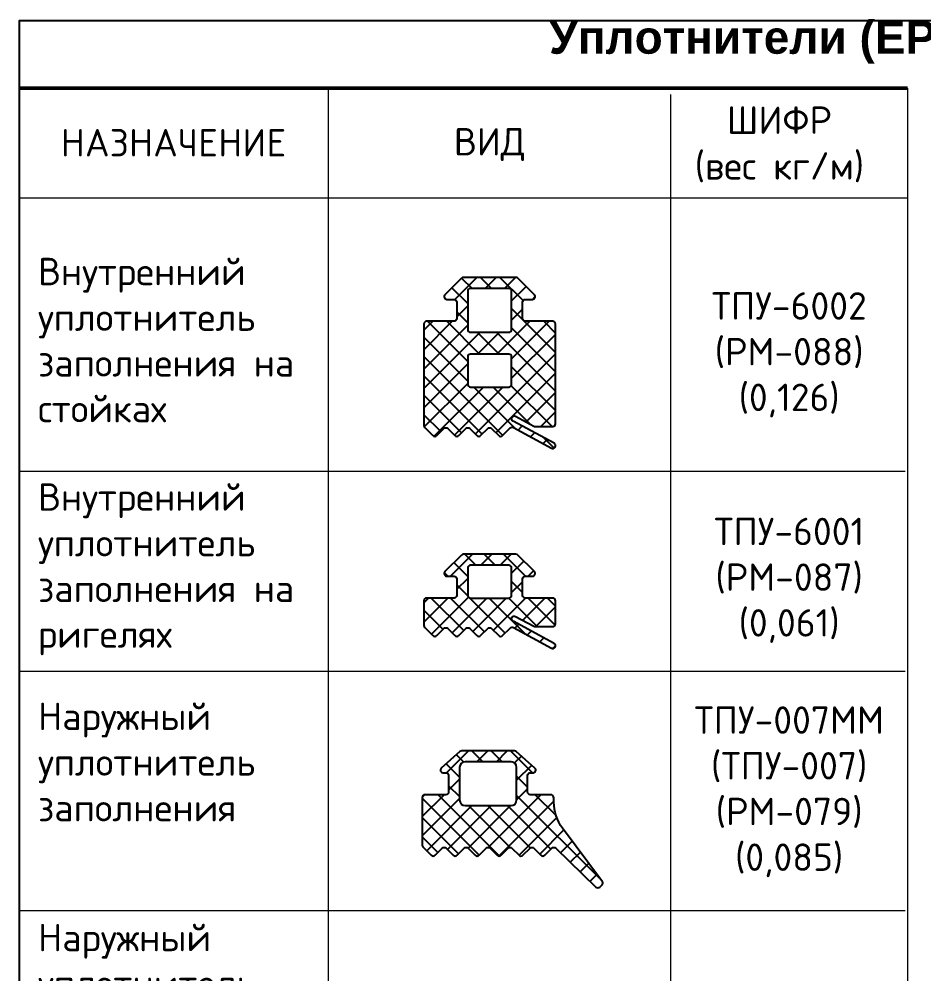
# Model space of a CAD drawing. Header units: millimetres. Extents: x 1744 to 18744, y -2272 to 2782.
# Drawn here: x 5448.7 to 5531.2, y 1419.4 to 1506.5 of the extents above; entities that cross this region are included whole.
import ezdxf

# ---------------------------------------------------------------- set-up
doc = ezdxf.new("R2010")
doc.units = ezdxf.units.MM
for name, color, linetype, lineweight in [('3', 1, 'Continuous', 20), ('Рамки', 1, 'Continuous', 15), ('Текстовый', 7, 'Continuous', 9)]:
    doc.layers.add(name, color=color, linetype=linetype, lineweight=lineweight)
doc.layers.add('Скрытые', color=14, linetype='Continuous', plot=False)
doc.styles.add('Каталожный', font='isocpeur.ttf', dxfattribs={"height": 2.5})

# ---------------------------------------------------------------- blocks, each defined once
blk = doc.blocks.new('ТПУ-6002')
at = {"true_color": 0xafd9aa}
h = blk.add_hatch(dxfattribs=at)
h.set_pattern_fill('ANSI37', color=9, scale=10, angle=180, style=0)
h.set_pattern_definition([(225, (359.6389022381663, 110.4285740361747), (0.8838834764831842, -0.8838834764831845), []), (315, (359.6389022381663, 110.4285740361747), (0.8838834764831845, 0.8838834764831842), [])])
edge = h.paths.add_edge_path(flags=16)
edge.add_line((1.75, -1), (-1.75, -1))
edge.add_arc((-1.75, -1.25), 0.25, 90, 180)
edge.add_line((-2, -1.25), (-2, -4.75))
edge.add_arc((-1.75, -4.75), 0.25, 180, 270)
edge.add_line((-1.75, -5), (1.75, -5))
edge.add_arc((1.75, -4.75), 0.25, 270, 360)
edge.add_line((2, -4.75), (2, -1.25))
edge.add_arc((1.75, -1.25), 0.25, 0, 90)
edge = h.paths.add_edge_path()
edge.add_line((2.369214399172048, -12.66262169793208), (4.041294033675511, -13.56974514108378))
edge.add_arc((4.160508432847682, -13.35000000000071), 0.2499999999991938, 241.5196329777039, 269.9999999999729)
edge.add_line((4.160508432847564, -13.59999999999991), (5.75, -13.59999999999991))
edge.add_arc((5.75, -13.34999999999991), 0.25, 270, 360)
edge.add_line((6, -13.34999999999991), (6, -4.25))
edge.add_arc((5.75, -4.25), 0.25, 0, 90)
edge.add_line((5.75, -4), (3.25, -4))
edge.add_arc((3.25, -3.75), 0.25, 180, 270, ccw=False)
edge.add_line((3, -3.75), (3, -2.25))
edge.add_arc((3.25, -2.25), 0.25, 90, 180, ccw=False)
edge.add_line((3.25, -2), (3.899999999999636, -2))
edge.add_arc((3.900000000000038, -1.749999999999807), 0.2500000000001927, 269.9999999999078, 405.0646371707046)
edge.add_line((4.07657715549976, -1.573023989886223), (2.57318893735646, -0.0730239898862237))
edge.add_arc((2.396611781857711, -0.2499999999987717), 0.2499999999987718, 45.06463717069482, 89.9999999998985)
edge.add_line((2.396611781858154, 0), (-2.396611781858154, 0))
edge.add_arc((-2.396611781858621, -0.250000000000971), 0.250000000000971, 89.99999999989303, 134.9353628290967)
edge.add_line((-2.573188937358279, -0.0730239898862237), (-4.07657715549976, -1.573023989886223))
edge.add_arc((-3.900000000000038, -1.749999999999807), 0.2500000000001926, 134.9353628292953, 270.0000000000922)
edge.add_line((-3.899999999999636, -2), (-3.25, -2))
edge.add_arc((-3.25, -2.25), 0.25, 0, 90, ccw=False)
edge.add_line((-3, -2.25), (-3, -3.75))
edge.add_arc((-3.25, -3.75), 0.25, -90, 0, ccw=False)
edge.add_line((-3.25, -4), (-5.75, -4))
edge.add_arc((-5.75, -4.25), 0.25, 90, 180)
edge.add_line((-6, -4.25), (-6, -13.49644660943158))
edge.add_arc((-5.749999999999843, -13.49644660943203), 0.2500000000001563, 179.9999999998957, 224.999999990101)
edge.add_line((-5.926776695327133, -13.67322330469824), (-5.17677669529621, -14.42322330498473))
edge.add_arc((-5.000000000000224, -14.24644660968877), 0.2499999999990593, 224.9999999999955, 314.999999908769)
edge.add_line((-4.823223304985731, -14.42322330526622), (-4.176776692393103, -13.77677669501463))
edge.add_arc((-3.999999997096891, -13.95355339031069), 0.2499999999992895, 45.00000009135681, 135.000000000025, ccw=False)
edge.add_line((-3.823223302082623, -13.77677669473269), (-3.176776692393103, -14.423223304982))
edge.add_arc((-2.999999997096663, -14.24644660968557), 0.2499999999997093, 224.9999999999974, 314.999999909652)
edge.add_line((-2.823223302078986, -14.42322330526076), (-2.176776692393104, -13.77677669498917))
edge.add_arc((-1.999999997097117, -13.95355339028531), 0.2499999999991859, 45.000000099514125, 134.9999999999759, ccw=False)
edge.add_line((-1.82322330210809, -13.77677669468221), (-1.176776692393104, -14.42322330474599))
edge.add_arc((-0.9999999970971206, -14.24644660945026), 0.2499999999988971, 224.999999999959, 314.9999999860395)
edge.add_line((-0.8232233018443365, -14.42322330478919), (-0.176776695296212, -13.77677669569675))
edge.add_arc((2.282e-13, -13.95355339099293), 0.2499999999995404, 44.9999998704032, 135.0000000000416, ccw=False)
edge.add_line((0.1767766956963896, -13.77677669609647), (0.8232233009784977, -14.42322330470324))
edge.add_arc((0.9999999962747093, -14.24644660940703), 0.2499999999993989, 225, 314.9999999999999)
edge.add_line((1.176776691570921, -14.42322330470324), (1.86804175026009, -13.73195824914273))
edge.add_arc((2.044818445156415, -13.90873494483852), 0.249999999999184, 61.519632977809806, 134.9999998704404, ccw=False)
edge.add_line((2.164032844328175, -13.68898980375525), (5.630785600827947, -15.56974514108378))
edge.add_arc((5.749999999999994, -15.3499999999999), 0.24999999999985, 241.5196329778177, 421.5196329778152)
edge.add_line((5.869214399172051, -15.13025485891603), (2.130785600827948, -13.10211198009983))
edge.add_arc((2.250000000000004, -12.88236683901596), 0.2499999999998499, 61.519632977818674, 241.5196329778152, ccw=False)
edge = h.paths.add_edge_path(flags=16)
edge.add_line((1.75, -7), (-1.75, -7))
edge.add_arc((-1.75, -7.25), 0.25, 90, 180)
edge.add_line((-2, -7.25), (-2, -9.75))
edge.add_arc((-1.75, -9.75), 0.25, 180, 270)
edge.add_line((-1.75, -10), (1.75, -10))
edge.add_arc((1.75, -9.75), 0.25, 270, 360)
edge.add_line((2, -9.75), (2, -7.25))
edge.add_arc((1.75, -7.25), 0.25, 0, 90)
at = {"color": 9, "true_color": 0xafd9aa}
for points in [[(2.369214399172048, -12.66262169793208), (4.041294033675511, -13.56974514108378, 0.1249127075951274), (4.160508432847564, -13.59999999999991), (5.75, -13.59999999999991, 0.4142135623730951), (6, -13.34999999999991), (6, -4.25, 0.4142135623730951), (5.75, -4), (3.25, -4, -0.4142135623730951), (3, -3.75), (3, -2.25, -0.4142135623730951), (3.25, -2), (3.899999999999636, -2, 0.6685866648355308), (4.07657715549976, -1.573023989886223), (2.57318893735646, -0.0730239898862237, 0.1986191920077108), (2.396611781858154, 0), (-2.396611781858154, 0, 0.1986191920077108), (-2.573188937358279, -0.0730239898862237), (-4.07657715549976, -1.573023989886223, 0.6685866648355308), (-3.899999999999636, -2), (-3.25, -2, -0.4142135623730951), (-3, -2.25), (-3, -3.75, -0.4142135623730951), (-3.25, -4), (-5.75, -4, 0.4142135623730951), (-6, -4.25), (-6, -13.49644660943158, 0.1989123673352296), (-5.926776695327133, -13.67322330469824), (-5.17677669529621, -14.42322330498473, 0.41421356190675), (-4.823223304985731, -14.42322330526622), (-4.176776692393103, -13.77677669501463, -0.4142135619062115), (-3.823223302082623, -13.77677669473269), (-3.176776692393103, -14.423223304982, 0.4142135619112548), (-2.823223302078986, -14.42322330526076), (-2.176776692393104, -13.77677669498917, -0.4142135618642613), (-1.82322330210809, -13.77677669468221), (-1.176776692393104, -14.42322330474599, 0.4142135623019411), (-0.8232233018443365, -14.42322330478919), (-0.176776695296212, -13.77677669569675, -0.4142135630358025), (0.1767766956963896, -13.77677669609647), (0.8232233009784977, -14.42322330470324, 0.4142135623730951), (1.176776691570921, -14.42322330470324), (1.86804175026009, -13.73195824914273, -0.3320760628224876), (2.164032844328175, -13.68898980375525), (5.630785600827947, -15.56974514108378, 0.9999999999999747), (5.869214399172051, -15.13025485891603), (2.130785600827948, -13.10211198009983, -0.9999999999999702)], [(1.75, -1), (-1.75, -1, 0.4142135623730951), (-2, -1.25), (-2, -4.75, 0.4142135623730951), (-1.75, -5), (1.75, -5, 0.4142135623730951), (2, -4.75), (2, -1.25, 0.4142135623730951)], [(1.75, -7), (-1.75, -7, 0.4142135623730951), (-2, -7.25), (-2, -9.75, 0.4142135623730951), (-1.75, -10), (1.75, -10, 0.4142135623730951), (2, -9.75), (2, -7.25, 0.4142135623730951)]]:
    blk.add_lwpolyline(points, format="xyb", close=True, dxfattribs=at)
blk = doc.blocks.new('ТПУ-6001')
at = {"true_color": 0xafd9aa}
h = blk.add_hatch(dxfattribs=at)
h.set_pattern_fill('ANSI37', color=9, scale=10, angle=180, style=0)
h.set_pattern_definition([(225, (-3851.205773285278, 2316.473342150347), (0.8838834764831842, -0.8838834764831845), []), (315, (-3851.205773285278, 2316.473342150347), (0.8838834764831845, 0.8838834764831842), [])])
edge = h.paths.add_edge_path(flags=16)
edge.add_line((1.75, -1), (-1.75, -1))
edge.add_arc((-1.75, -1.25), 0.25, 90, 180)
edge.add_line((-2, -1.25), (-2, -3.75))
edge.add_arc((-1.75, -3.75), 0.25, 180, 270)
edge.add_line((-1.75, -4), (1.75, -4))
edge.add_arc((1.75, -3.75), 0.25, 270, 360)
edge.add_line((2, -3.75), (2, -1.25))
edge.add_arc((1.75, -1.25), 0.25, 0, 90)
edge = h.paths.add_edge_path()
edge.add_line((2.369214399172048, -5.662621697932081), (4.041294033675511, -6.56974514108424))
edge.add_arc((4.160508432847664, -6.350000000001173), 0.2499999999991884, 241.5196329777079, 269.999999999977)
edge.add_line((4.160508432847564, -6.600000000000362), (5.75, -6.600000000000362))
edge.add_arc((5.75, -6.350000000000362), 0.25, 270, 360)
edge.add_line((6, -6.350000000000362), (6, -4.25))
edge.add_arc((5.75, -4.25), 0.25, 0, 90)
edge.add_line((5.75, -4), (3.25, -4))
edge.add_arc((3.25, -3.75), 0.25, 180, 270, ccw=False)
edge.add_line((3, -3.75), (3, -2.25))
edge.add_arc((3.25, -2.25), 0.25, 90, 180, ccw=False)
edge.add_line((3.25, -2), (3.899999999999636, -2))
edge.add_arc((3.900000000000132, -1.750000000000035), 0.2499999999999649, 269.9999999998862, 405.0646371706831)
edge.add_line((4.07657715549976, -1.573023989886678), (2.573188937358279, -0.0730239898866785))
edge.add_arc((2.396611781858071, -0.2500000000011984), 0.2500000000011984, 45.06463717077724, 89.99999999998097)
edge.add_line((2.396611781858154, 0), (-2.396611781858154, 0))
edge.add_arc((-2.396611781858071, -0.2500000000011984), 0.2500000000011984, 90.00000000001901, 134.9353628292227)
edge.add_line((-2.573188937358279, -0.0730239898866785), (-4.07657715549976, -1.573023989886678))
edge.add_arc((-3.900000000000132, -1.750000000000035), 0.2499999999999651, 134.9353628293168, 270.0000000001138)
edge.add_line((-3.899999999999636, -2), (-3.25, -2))
edge.add_arc((-3.25, -2.25), 0.25, 0, 90, ccw=False)
edge.add_line((-3, -2.25), (-3, -3.75))
edge.add_arc((-3.25, -3.75), 0.25, -90, 0, ccw=False)
edge.add_line((-3.25, -4), (-5.75, -4))
edge.add_arc((-5.75, -4.25), 0.25, 90, 180)
edge.add_line((-6, -4.25), (-6, -6.496446609431586))
edge.add_arc((-5.749999999999307, -6.496446609432263), 0.2500000000006928, 179.9999999998449, 224.9999999900502)
edge.add_line((-5.926776695327133, -6.673223304698692), (-5.17677669529621, -7.423223304985182))
edge.add_arc((-5.000000000000452, -7.246446609688996), 0.2499999999990587, 225.0000000000694, 314.999999908843)
edge.add_line((-4.823223304985731, -7.423223305266217), (-4.176776692393103, -6.776776695014633))
edge.add_arc((-3.999999997097118, -6.953553390310917), 0.2499999999992895, 45.000000091283425, 134.9999999999516, ccw=False)
edge.add_line((-3.823223302082623, -6.776776694733142), (-3.176776692393103, -7.423223304982457))
edge.add_arc((-2.999999997096891, -7.246446609685806), 0.249999999999709, 225.0000000000712, 314.9999999097259)
edge.add_line((-2.823223302078986, -7.423223305260763), (-2.176776692393104, -6.776776694989621))
edge.add_arc((-1.999999997097118, -6.953553390285758), 0.2499999999991859, 45.000000099513386, 134.9999999999753, ccw=False)
edge.add_line((-1.82322330210809, -6.776776694682665), (-1.176776692393104, -7.423223304746441))
edge.add_arc((-0.9999999970962106, -7.246446609449803), 0.2500000000001823, 224.9999999999587, 314.9999999860396)
edge.add_line((-0.8232233018425175, -7.423223304789641), (-0.176776695296212, -6.776776695696753))
edge.add_arc((-9e-16, -6.953553390993164), 0.2499999999995391, 44.99999987032868, 134.9999999999676, ccw=False)
edge.add_line((0.1767766956963896, -6.776776696096932), (0.8232233009784977, -7.423223304703243))
edge.add_arc((0.9999999962747093, -7.246446609407031), 0.2499999999993989, 225, 314.9999999999999)
edge.add_line((1.176776691570921, -7.423223304703243), (1.86804175026009, -6.731958249142735))
edge.add_arc((2.04481844515733, -6.908734944839745), 0.2500000000006906, 61.519632977761376, 134.9999998703917, ccw=False)
edge.add_line((2.164032844329994, -6.688989803755247), (5.630785600827947, -8.56974514108424))
edge.add_arc((5.749999999999994, -8.35000000000036), 0.2499999999998531, 241.5196329778181, 421.5196329778153)
edge.add_line((5.869214399172051, -8.130254858916487), (2.130785600827948, -6.102111980099834))
edge.add_arc((2.250000000000004, -5.882366839015961), 0.2499999999998507, 61.51963297781879, 241.51963297781532, ccw=False)
at = {"color": 9, "true_color": 0xafd9aa}
for points in [[(2.369214399172048, -5.662621697932081), (4.041294033675511, -6.56974514108424, 0.1249127075951274), (4.160508432847564, -6.600000000000362), (5.75, -6.600000000000362, 0.4142135623730951), (6, -6.350000000000362), (6, -4.25, 0.4142135623730951), (5.75, -4), (3.25, -4, -0.4142135623730951), (3, -3.75), (3, -2.25, -0.4142135623730951), (3.25, -2), (3.899999999999636, -2, 0.6685866648355308), (4.07657715549976, -1.573023989886678), (2.573188937358279, -0.0730239898866785, 0.1986191920077108), (2.396611781858154, 0), (-2.396611781858154, 0, 0.1986191920077108), (-2.573188937358279, -0.0730239898866785), (-4.07657715549976, -1.573023989886678, 0.6685866648355308), (-3.899999999999636, -2), (-3.25, -2, -0.4142135623730951), (-3, -2.25), (-3, -3.75, -0.4142135623730951), (-3.25, -4), (-5.75, -4, 0.4142135623730951), (-6, -4.25), (-6, -6.496446609431586, 0.1989123673352296), (-5.926776695327133, -6.673223304698692), (-5.17677669529621, -7.423223304985182, 0.41421356190675), (-4.823223304985731, -7.423223305266217), (-4.176776692393103, -6.776776695014633, -0.4142135619062115), (-3.823223302082623, -6.776776694733142), (-3.176776692393103, -7.423223304982457, 0.4142135619112548), (-2.823223302078986, -7.423223305260763), (-2.176776692393104, -6.776776694989621, -0.4142135618642613), (-1.82322330210809, -6.776776694682665), (-1.176776692393104, -7.423223304746441, 0.4142135623019411), (-0.8232233018425175, -7.423223304789641), (-0.176776695296212, -6.776776695696753, -0.4142135630358025), (0.1767766956963896, -6.776776696096932), (0.8232233009784977, -7.423223304703243, 0.4142135623730951), (1.176776691570921, -7.423223304703243), (1.86804175026009, -6.731958249142735, -0.3320760628224876), (2.164032844329994, -6.688989803755247), (5.630785600827947, -8.56974514108424, 0.9999999999999747), (5.869214399172051, -8.130254858916487), (2.130785600827948, -6.102111980099834, -0.9999999999999702)], [(1.75, -1), (-1.75, -1, 0.4142135623730951), (-2, -1.25), (-2, -3.75, 0.4142135623730951), (-1.75, -4), (1.75, -4, 0.4142135623730951), (2, -3.75), (2, -1.25, 0.4142135623730951)]]:
    blk.add_lwpolyline(points, format="xyb", close=True, dxfattribs=at)
blk = doc.blocks.new('ТПУ-007ММ')
at = {"true_color": 0xafd9aa}
h = blk.add_hatch(dxfattribs=at)
h.set_pattern_fill('ANSI37', color=9, scale=10, angle=180, style=0)
h.set_pattern_definition([(225, (-3851.062278646376, 2334.401214431863), (0.8838834764831842, -0.8838834764831845), []), (315, (-3851.062278646376, 2334.401214431863), (0.8838834764831845, 0.8838834764831842), [])])
edge = h.paths.add_edge_path(flags=16)
edge.add_line((2.100000000000362, -1), (-2.099999999999452, -1))
edge.add_arc((-2.099999999999452, -1.5), 0.5, 90, 180)
edge.add_line((-2.599999999999451, -1.5), (-2.599999999999451, -4.5))
edge.add_arc((-2.099999999999452, -4.5), 0.5, 180, 270)
edge.add_line((-2.099999999999452, -5), (2.100000000000358, -5))
edge.add_arc((2.100000000000362, -4.5), 0.5, 270, 360)
edge.add_line((2.600000000000363, -4.5), (2.600000000000363, -1.5))
edge.add_arc((2.100000000000362, -1.5), 0.5, 0, 90)
edge = h.paths.add_edge_path()
edge.add_arc((-3.849999999999451, -2.25), 0.25, 0, 90, ccw=False)
edge.add_line((-3.599999999999451, -2.25), (-3.599999999999451, -3.75))
edge.add_arc((-3.849999999999451, -3.75), 0.25, -90, 0, ccw=False)
edge.add_line((-3.849999999999451, -4), (-5.75, -4))
edge.add_arc((-5.75, -4.25), 0.25, 90, 180)
edge.add_line((-6, -4.25), (-6, -8.620710677857005))
edge.add_arc((-5.800000000000141, -8.620710677856747), 0.1999999999998589, 180.0000000000738, 224.9999999902793)
edge.add_line((-5.941421356261344, -8.762132034069962), (-5.17677669529621, -9.52677669529612))
edge.add_arc((-4.999999999999771, -9.349999999999712), 0.2499999999997005, 224.9999999999954, 314.9999999087703)
edge.add_line((-4.82322330498482, -9.526776695577608), (-4.176776692393103, -8.880330085326475))
edge.add_arc((-3.999999997096437, -9.057106780622993), 0.2499999999999367, 45.000000091357606, 135.0000000000242, ccw=False)
edge.add_line((-3.823223302081713, -8.880330085044532), (-3.176776692393103, -9.526776695293393))
edge.add_arc((-2.999999997096209, -9.34999999999652), 0.2500000000003486, 224.9999999999965, 314.9999999096534)
edge.add_line((-2.823223302078075, -9.526776695572153), (-2.176776692393104, -8.880330085301011))
edge.add_arc((-1.999999997096438, -9.057106780597373), 0.2499999999998262, 45.00000009958609, 135.0000000000495, ccw=False)
edge.add_line((-1.823223302107178, -8.880330084993602), (-1.176776692393104, -9.526776695057832))
edge.add_arc((-0.9999999970964379, -9.349999999760962), 0.2500000000001829, 225.0000000000322, 314.9999999861131)
edge.add_line((-0.8232233018425175, -9.52677669510058), (-0.176776695296212, -8.880330086008142))
edge.add_arc((6.821e-13, -9.057106781304778), 0.2500000000001829, 44.9999998704028, 135.0000000000414, ccw=False)
edge.add_line((0.1767766956972991, -8.880330086407868), (0.8232233009784977, -9.526776695015087))
edge.add_arc((0.9999999962751644, -9.34999999971842), 0.2500000000000422, 225, 315)
edge.add_line((1.176776691571831, -9.526776695015087), (1.823223304952079, -8.880330085008154))
edge.add_arc((1.999999999848794, -9.057106780704647), 0.2499999999999543, 44.99999985266362, 134.9999998703907, ccw=False)
edge.add_line((2.176776695599983, -8.880330085862623), (2.823223300978497, -9.526776695015087))
edge.add_arc((2.999999996275163, -9.34999999971842), 0.2500000000000422, 225, 315)
edge.add_line((3.176776691571831, -9.526776695015087), (3.823223305644205, -8.880330084783964))
edge.add_arc((4.000000000540693, -9.057106780480296), 0.2499999999996804, 44.99999983277689, 134.9999998703798, ccw=False)
edge.add_line((4.176776696353043, -8.880330085699825), (4.823223300978495, -9.526776695015087))
edge.add_arc((4.999999996275163, -9.34999999971842), 0.2500000000000422, 225, 315)
edge.add_line((5.176776691571831, -9.526776695015087), (5.823223305103962, -8.880330084894466))
edge.add_arc((6.000000000000909, -9.057106780590932), 0.250000000000095, 44.99999997215542, 134.9999998704322, ccw=False)
edge.add_line((6.176776695383522, -8.880330085380137), (9.823223300978494, -12.42322330470324))
edge.add_arc((9.999999996275164, -12.24644660940657), 0.2500000000000422, 225, 315)
edge.add_line((10.17677669157183, -12.42322330470324), (10.38689254327437, -12.21310745542268))
edge.add_arc((10.21011584899605, -12.0363307591077), 0.2500000000000171, 314.9999996699439, 380.2248594312913)
edge.add_line((10.44470162820016, -11.94990441940035), (6.795423048550218, -7.064793884438586))
edge.add_arc((10.00000000000057, -4.67090864027216), 4.000000000000575, 179.9999999999984, 216.7604916387839, ccw=False)
edge.add_line((6, -4.670908640272044), (6, -4.299999999999727))
edge.add_arc((5.700000000000499, -4.299999999999498), 0.2999999999994998, 359.9999999999566, 449.9999999999565)
edge.add_line((5.700000000000727, -4), (3.850000000000362, -4))
edge.add_arc((3.850000000000362, -3.75), 0.25, 180, 270, ccw=False)
edge.add_line((3.600000000000362, -3.75), (3.600000000000362, -2.25))
edge.add_arc((3.850000000000362, -2.25), 0.25, 90, 180, ccw=False)
edge.add_line((3.850000000000362, -2), (4.100000000000362, -2))
edge.add_arc((4.100000000000316, -1.749999999999995), 0.2500000000000029, 270.0000000000106, 405.0646371708096)
edge.add_line((4.276577155499579, -1.573023989886223), (2.573188937358279, -0.0730239898862237))
edge.add_arc((2.396611781859076, -0.2499999999998687), 0.2499999999998686, 45.06463717079881, 90.00000000000345)
edge.add_line((2.396611781859064, 0), (-2.396611781858153, 0))
edge.add_arc((-2.39661178185817, -0.2499999999998687), 0.2499999999998687, 89.99999999999653, 134.9353628292011)
edge.add_line((-2.573188937357372, -0.0730239898862237), (-4.276577155498671, -1.573023989886223))
edge.add_arc((-4.099999999999398, -1.749999999999992), 0.2500000000000067, 134.9353628291926, 269.9999999999871)
edge.add_line((-4.09999999999945, -2), (-3.849999999999451, -2))
at = {"color": 9, "true_color": 0xafd9aa}
for points in [[(-3.849999999999451, -2, -0.4142135623730951), (-3.599999999999451, -2.25), (-3.599999999999451, -3.75, -0.4142135623730951), (-3.849999999999451, -4), (-5.75, -4, 0.4142135623730951), (-6, -4.25), (-6, -8.620710677857005, 0.1989123673352304), (-5.941421356261344, -8.762132034069962), (-5.17677669529621, -9.52677669529612, 0.4142135619067565), (-4.82322330498482, -9.526776695577608), (-4.176776692393103, -8.880330085326475, -0.4142135619062035), (-3.823223302081713, -8.880330085044532), (-3.176776692393103, -9.526776695293393, 0.4142135619112647), (-2.823223302078075, -9.526776695572153), (-2.176776692393104, -8.880330085301011, -0.4142135618642688), (-1.823223302107178, -8.880330084993602), (-1.176776692393104, -9.526776695057832, 0.4142135623019409), (-0.8232233018425175, -9.52677669510058), (-0.176776695296212, -8.880330086008142, -0.4142135630358015), (0.1767766956972991, -8.880330086407868), (0.8232233009784977, -9.526776695015087, 0.4142135623730951), (1.176776691571831, -9.526776695015087), (1.823223304952079, -8.880330085008154, -0.4142135624637165), (2.176776695599983, -8.880330085862623), (2.823223300978497, -9.526776695015087, 0.4142135623730959), (3.176776691571831, -9.526776695015087), (3.823223305644205, -8.880330084783964, -0.4142135625653189), (4.176776696353043, -8.880330085699825), (4.823223300978495, -9.526776695015087, 0.4142135623730951), (5.176776691571831, -9.526776695015087), (5.823223305103962, -8.880330084894466, -0.4142135618530923), (6.176776695383522, -8.880330085380137), (9.823223300978494, -12.42322330470324, 0.4142135623730951), (10.17677669157183, -12.42322330470324), (10.38689254327437, -12.21310745542268, 0.2925382143430558), (10.44470162820016, -11.94990441940035), (6.795423048550218, -7.064793884438586, -0.1617877531424436), (6, -4.670908640272044), (6, -4.299999999999727, 0.4142135623730951), (5.700000000000727, -4), (3.850000000000362, -4, -0.4142135623730951), (3.600000000000362, -3.75), (3.600000000000362, -2.25, -0.4142135623730951), (3.850000000000362, -2), (4.100000000000362, -2, 0.6685866648355444), (4.276577155499579, -1.573023989886223), (2.573188937358279, -0.0730239898862237, 0.1986191920077149), (2.396611781859064, 0), (-2.396611781858154, 0, 0.1986191920077149), (-2.573188937357372, -0.0730239898862237), (-4.276577155498671, -1.573023989886223, 0.668586664835515), (-4.09999999999945, -2)], [(2.100000000000362, -1), (-2.099999999999452, -1, 0.4142135623730951), (-2.599999999999451, -1.5), (-2.599999999999451, -4.5, 0.4142135623730951), (-2.099999999999452, -5), (2.100000000000362, -5, 0.4142135623730951), (2.600000000000363, -4.5), (2.600000000000363, -1.5, 0.4142135623730951)]]:
    blk.add_lwpolyline(points, format="xyb", close=True, dxfattribs=at)

msp = doc.modelspace()

# ---------------------------------------------------------------- linework, layer by layer
at = {"linetype": 'Continuous', "lineweight": 50}
msp.add_line((5448.686278559733, 1500.193528565927, 0.0406369832918756), (5529.686278559735, 1500.199135360133, 0.0406369897528458), dxfattribs=at)
at = {"layer": '3', "color": 0, "linetype": 'Continuous'}
msp.add_line((5448.686278559733, 1490.193528565927, -764.7036722907108), (5529.686278559733, 1490.193528565925, 0.0406369832918756), dxfattribs=at)
at = {"layer": 'Рамки', "linetype": 'Continuous'}
for p, q in [((5476.852040306011, 1500.194294875556, 0.0406369832918756), (5476.852040306011, 1341.840861375169, 0.0406369832918756)), ((5508.069912970228, 1499.616049791687, 0.0406369832918756), (5508.069912970228, 1341.840991242939, 0.0406369832918756)), ((5529.686278559734, 1500.194294875556, 0.0406369832918756), (5529.686946851474, 1341.841081170784, 0.0406369832918756)), ((5448.686278559733, 1465.264921111122, 0.0406369832918756), (5529.488906094773, 1465.26560669755, 0.0406369832918756)), ((5448.686278559733, 1447.035915682909, 0.0406369832918756), (5529.488906094773, 1447.036601269337, 0.0406369832918756)), ((5448.686278559733, 1425.199827115277, 0.0406369832918756), (5529.488906094773, 1425.200512701705, 0.0406369832918756))]:
    msp.add_line(p, q, dxfattribs=at)
at = {"layer": 'Скрытые', "linetype": 'Continuous'}
msp.add_lwpolyline([(5613.686286851877, 1229.335314388716), (5613.686286851877, 1506.335314388716), (5448.686286851879, 1506.335314388716), (5448.686286851879, 1229.335314388716)], close=True, dxfattribs=at)

# ---------------------------------------------------------------- block references
for name, p in [('ТПУ-6002', (5491.593031401459, 1482.933837307459, 0.040632455563209)), ('ТПУ-6001', (5491.593031401427, 1457.687014267117, 0.0406401542154891)), ('ТПУ-007ММ', (5491.449536762526, 1439.759141985601, 0.0406465965812382))]:
    msp.add_blockref(name, p)

# ---------------------------------------------------------------- texts
at = {"layer": 'Текстовый', "color": 1, "linetype": 'Continuous', "style": 'Каталожный'}
for s, insert, char_height, width, attachment_point in [('\\pxqc;{\\fArial|b1|i0|c204|p34;\\C256;Уплотнители (EPDM, TPE, TPE-S)}', (5448.686286851879, 1506.335314388716), 3, 165, 1), ('\\pxqc;ШИФР\\P(вес кг/м) ', (5506.334022496865, 1498.525993354927, 0.0406369832918756), 2.5, 23.35225606286849, 1), ('\\pxqc;НАЗНАЧЕНИЕ', (5448.686278559733, 1496.470249171349, 0.0406369832918756), 2.5, 28.16576174627835, 1), ('\\pxqc;ВИД', (5491.593031401439, 1495.054459770223, 0.0406369832918756), 2.5, 29.48198219085361, 5), ('\\pxql;Внутренний уплотнитель заполнения на стойках', (5450.405914430264, 1484.723650818847, 0.0406369832918756), 2.5, 24.88188411838701, 1), ('\\pxqc;ТПУ-6002\\P(РМ-088)\\P(0,126)', (5511.409791082185, 1481.582401639444, 0.0406369832918756), 2.5, 14.97639365448185, 1), ('\\pxql;Внутренний уплотнитель заполнения на ригелях', (5450.405914430264, 1464.156166615722, 0.0406369832918756), 2.5, 24.88188411838701, 1), ('\\pxqc;ТПУ-6001\\P(РМ-087)\\P(0,061)', (5511.409791082185, 1461.014917436318, 0.0406369832918756), 2.5, 14.97639365448185, 1), ('\\pxql;Наружный уплотнитель заполнения ', (5450.405914430264, 1444.154758968603, 0.0406369832918756), 2.5, 24.88188411838701, 1), ('\\pxqc;ТПУ-007ММ\\P(ТПУ-007)\\P(РМ-079)\\P(0,085)', (5511.409791082185, 1443.811571405761, 0.0406369832918756), 2.5, 14.97639365448185, 1), ('\\pxql;Наружный уплотнитель заполнения для прижима КПС 904', (5450.405914430264, 1423.977961046509, 0.0406369832918756), 2.5, 24.88188411838701, 1)]:
    msp.add_mtext(s, dxfattribs=dict(at, insert=insert, char_height=char_height, width=width, attachment_point=attachment_point))

doc.saveas('drawing.dxf')
